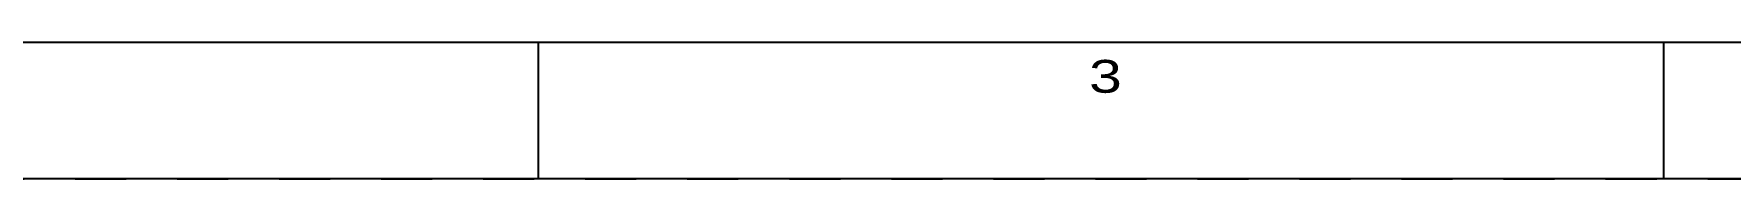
# Model space of a CAD drawing. Extents: x 0 to 34, y -0.3 to 21.7.
# Drawn here: x 19.3 to 25.51, y -0.26 to 0.24 of the extents above; entities that cross this region are included whole.
import ezdxf
from ezdxf.enums import TextEntityAlignment as Align

# ---------------------------------------------------------------- set-up
doc = ezdxf.new("R2010")
doc.units = 0
doc.header["$LTSCALE"] = 1.87
doc.linetypes.add('DOT', pattern=[0.2, 0.1, -0.1])
doc.layers.get('0').update_dxf_attribs({"linetype": 'CONTINUOUS'})

msp = doc.modelspace()

# ---------------------------------------------------------------- linework, layer by layer
at = {"color": 6, "linetype": 'CONTINUOUS'}
for p, q in [((0.02, 0.2383), (34.02, 0.2383)), ((21.145, 0.2383), (21.145, -0.2617)), ((25.27, 0.2383), (25.27, -0.2617))]:
    msp.add_line(p, q, dxfattribs=at)
at = {"color": 7, "linetype": 'CONTINUOUS'}
msp.add_line((0, -0.26), (34, -0.26), dxfattribs=at)
at = {"color": 2, "linetype": 'DOT'}
msp.add_line((0, -0.2617), (34, -0.2617), dxfattribs=at)

# ---------------------------------------------------------------- texts
at = {"color": 2, "linetype": 'CONTINUOUS'}
msp.add_text('3', height=0.12, dxfattribs=at).set_placement((23.1646, 0.0533), (23.2846, 0.0533), align=Align.FIT)

doc.saveas('drawing.dxf')
